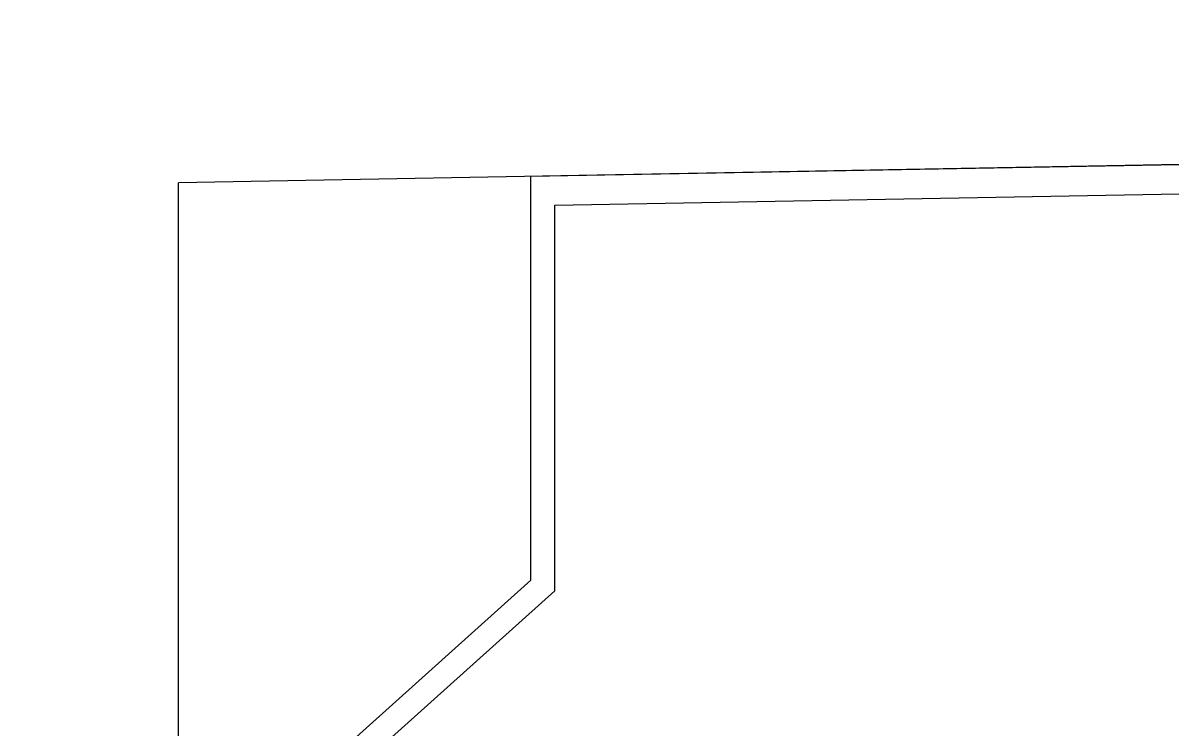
# Model space of a CAD drawing. Extents: x -30 to 1202, y 231 to 898.
# Drawn here: x 297.1 to 308.71, y 433.05 to 440.19 of the extents above; entities that cross this region are included whole.
import ezdxf

# ---------------------------------------------------------------- set-up
doc = ezdxf.new("R2010")
doc.units = 0
doc.header["$LTSCALE"] = 0.04
for name, color, linetype in [('0.5', 5, 'CONTINUOUS'), ('PISO', 1, 'CONTINUOUS'), ('VISTA', 2, 'CONTINUOUS')]:
    doc.layers.add(name, color=color, linetype=linetype)

msp = doc.modelspace()

# ---------------------------------------------------------------- linework, layer by layer
at = {"layer": '0.5'}
msp.add_arc((241.645, 369.36), 80.587, 170.55784, 170.55784, dxfattribs=at)
at = {"layer": 'PISO', "color": 1}
msp.add_line((382.538, 440.109), (298.671, 438.571), dxfattribs=at)
at = {"layer": 'PISO'}
msp.add_line((298.671, 431.361), (298.671, 438.571), dxfattribs=at)
msp.add_line((298.671, 431.361), (298.671, 438.571), dxfattribs=at)
msp.add_arc((297.181, 438.634), 4.5, 91.0503, 180, dxfattribs=at)
at = {"layer": 'VISTA', "color": 1}
for p, q in [((302.231, 438.637), (363.437, 439.758)), ((302.471, 438.345), (363.146, 439.449)), ((302.231, 434.556), (302.231, 438.637)), ((302.471, 434.449), (302.471, 438.345)), ((302.231, 434.556), (298.671, 431.361)), ((302.471, 434.449), (298.911, 431.254))]:
    msp.add_line(p, q, dxfattribs=at)

doc.saveas('drawing.dxf')
